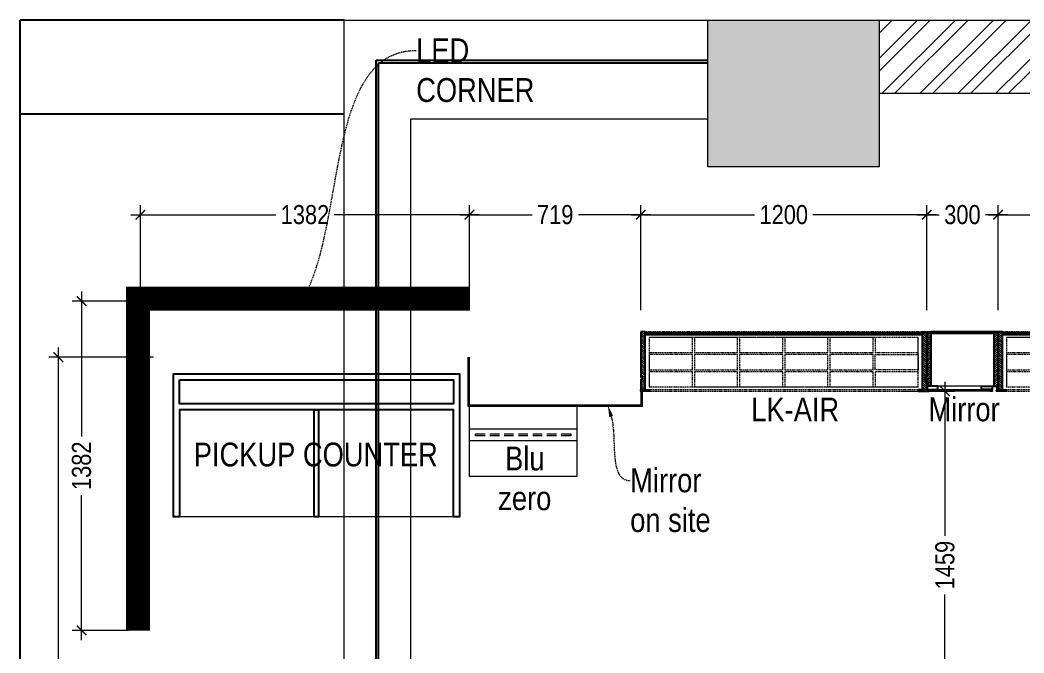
# Model space of a CAD drawing. Header units: millimetres. Extents: x 5444 to 22814, y -867569 to -857363.
# Drawn here: x 6260 to 10474, y -860018 to -857363 of the extents above; entities that cross this region are included whole.
import ezdxf
from ezdxf import colors
from ezdxf.entities.mleader import LeaderData, LeaderLine
from ezdxf.lldxf.tags import DXFTag
from ezdxf.math import Vec2, Vec3

# ---------------------------------------------------------------- set-up
doc = ezdxf.new("R2010")
doc.units = ezdxf.units.MM
doc.header["$LTSCALE"] = 40
doc.header["$PDMODE"] = 3
for name, pattern in [('a_p6_plan_L18$0$HIDDEN', [0.375, 0.25, -0.125]), ('D10_DASHED', [0.75, 0.5, -0.25]), ('HIDDEN2', [0.1875, 0.125, -0.0625])]:
    doc.linetypes.add(name, pattern=pattern)
for name, color, linetype, lineweight in [('A-WALL-MASY', 1, 'Continuous', 9), ('Column', 243, 'Continuous', 9), ('Column hatch', 8, 'Continuous', 9), ('dimensions', 149, 'Continuous', 5), ('Floor-Unit', 1, 'Continuous', 13), ('LENS_FURNITURE', 13, 'Continuous', 9), ('LENS_HATCH', 251, 'Continuous', 5), ('LENS_TEXT', 31, 'HIDDEN2', 5), ('LN-DIMENSION', 252, 'Continuous', 5), ('LN-ELEVATION-1', 81, 'Continuous', 25), ('LN-ELEVATION-2', 103, 'Continuous', 20), ('LN-ELEVATION-3', 125, 'a_p6_plan_L18$0$HIDDEN', 18), ('LN-ELEVATION-4', 145, 'Continuous', 13), ('LN-ELEVATION-5', 167, 'Continuous', 5), ('LN-HATCH', 251, 'Continuous', 0), ('Mirror', 4, 'Continuous', 15), ('Steps', 4, 'Continuous', 9), ('wall hatch', 22, 'Continuous', 9)]:
    doc.layers.add(name, color=color, linetype=linetype, lineweight=lineweight)
doc.layers.add('GLASS FACADE', color=4, linetype='Continuous')
doc.styles.get("Standard").update_dxf_attribs({"font": 'ARIALN.TTF'})
tags = doc.linetypes.add('DASHED2', pattern=[0.375, 0.25, -0.125]).pattern_tags.tags
tags[6:7] = [DXFTag(74, 4), DXFTag(75, 0), DXFTag(340, '0'), DXFTag(46, 1.0), DXFTag(50, 0.0), DXFTag(44, 0.0), DXFTag(45, 0.0)]
tags[4:5] = [DXFTag(74, 4), DXFTag(75, 0), DXFTag(340, '0'), DXFTag(46, 1.0), DXFTag(50, 0.0), DXFTag(44, 0.0), DXFTag(45, 0.0)]
doc.dimstyles.new('Working', dxfattribs={"dimscale": 0.8, "dimtxt": 100, "dimasz": 50, "dimexe": 50, "dimexo": 50, "dimgap": 25, "dimtad": 1, "dimdec": 0, "dimtxsty": 'Standard', "dimblk": 'ARCHTICK', "dimcen": 0, "dimdle": 50, "dimclrd": 250, "dimclre": 8, "dimclrt": 7, "dimazin": 3, "dimtfac": 1, "dimtdec": 0, "dimtmove": 1, "dimatfit": 3, "dimfxl": 3, "dimlwd": 5, "dimlwe": 0})
pattern_1 = [(45, (7858054.0837, 3504049.203), (-4.4901280605, 4.4901280605), [])]

# ---------------------------------------------------------------- blocks, each defined once
blk = doc.blocks.new('awefqwf')
at = {"layer": 'Column hatch'}
h = blk.add_hatch(color=256, dxfattribs=at)
h.dxf.hatch_style = 1
h.paths.add_polyline_path([(-4403, -8989), (-3393, -8989), (-3393, -8439), (-4403, -8439)])
h.paths.add_polyline_path([(-377, -4885), (0, -4885), (0, -4436), (-377, -4436)])
h.paths.add_polyline_path([(-684, -443), (0, -443), (0, 0), (-684, 0)])
h.paths.add_polyline_path([(-4254, -582), (-3474, -582), (-3474, 0), (-4254, 0)])
h.paths.add_polyline_path([(-9029, -617), (-8338, -617), (-8338, 0), (-9029, 0)])
h.paths.add_polyline_path([(-13667, -615), (-12948, -615), (-12948, 0), (-13667, 0)])
h.paths.add_polyline_path([(-13655, -6646), (-13124, -6646), (-13124, -6185), (-13655, -6185)])
at = {"layer": 'wall hatch'}
h = blk.add_hatch(dxfattribs=at)
h.set_pattern_fill('ANSI32', color=256, scale=300, angle=-0.13)
h.set_pattern_definition([(44.87, (-16178221.86, 1096019.62), (-79.36881616, 79.7298001), []), (44.87, (-16178168.82, 1096019.5), (-79.36881616, 79.7298001), [])])
h.paths.add_polyline_path([(-13124, -6636), (-8523, -6636), (-8523, -6455), (-6255, -6455), (-6255, -7141), (-5150, -7141), (-5150, -8989), (-4403, -8989), (-4403, -8776), (-4920, -8776), (-4920, -7019), (-4275, -7019), (-4275, -6225), (-4375, -6225), (-4375, -6911), (-6025, -6911), (-6025, -6225), (-8753, -6225), (-8753, -6406), (-13124, -6406)])
h.paths.add_polyline_path([(-3615, -8439), (-3393, -8439), (-3393, -6225), (-3615, -6225)])
h.paths.add_polyline_path([(-3393, -8989), (0, -8989), (0, -4885), (-230, -4885), (-230, -8759), (-3393, -8759)])
h.paths.add_polyline_path([(-177, -4436), (0, -4436), (0, -443), (-177, -443)])
h.paths.add_polyline_path([(-8338, -286), (-4254, -286), (-4254, 0), (-8338, 0)])
h.paths.add_polyline_path([(-12948, -307), (-9029, -307), (-9029, 0), (-12948, 0)])
h.paths.add_polyline_path([(-3474, -230), (-684, -230), (-684, 0), (-3474, 0)])
at = {"layer": 'A-WALL-MASY'}
for p, q in [((-15194, 0), (-9029, 0)), ((-15194, -4929), (-15194, 0)), ((-12948, -307), (-9029, -307)), ((-14914, -4929), (-14914, -414)), ((-14914, -414), (-13667, -414))]:
    blk.add_line(p, q, dxfattribs=at)
at = {"layer": 'Column'}
blk.add_lwpolyline([(-12948, -615), (-13667, -615), (-13667, 0), (-12948, 0)], close=True, dxfattribs=at)
at = {"layer": 'GLASS FACADE', "lineweight": -3, "ltscale": 50}
for p, q in [((-15059, -4929), (-15059, -168.7)), ((-15059, -168.7), (-13667, -168.7)), ((-15049, -4929), (-15049, -178.7)), ((-15049, -178.7), (-13667, -178.7))]:
    blk.add_line(p, q, dxfattribs=at)
at = {"layer": 'Steps', "lineweight": -3, "ltscale": 50}
for p, q in [((-15194, 0), (-16554, 0)), ((-16554, -395), (-16554, 0)), ((-15194, -395), (-16554, -395)), ((-16554, -4824), (-16554, -395))]:
    blk.add_line(p, q, dxfattribs=at)
blk = doc.blocks.new('blu zero rack details')
at = {"layer": 'LENS_FURNITURE', "color": 1, "ltscale": 0.5}
for points in [[(86206.7, 120883.4), (86206.7, 120433.4), (85906.7, 120433.4), (85906.7, 120883.4)], [(86106.7, 120883.4), (86106.7, 120433.4), (86056.7, 120433.4), (86056.7, 120883.4)]]:
    blk.add_lwpolyline(points, close=True, dxfattribs=at)
at = {"layer": 'LENS_FURNITURE', "color": 1, "linetype": 'D10_DASHED', "ltscale": 2}
blk.add_lwpolyline([(86085.7, 120858.4), (86085.7, 120458.4), (86077.7, 120458.4), (86077.7, 120858.4)], close=True, dxfattribs=at)
blk = doc.blocks.new('GFCHGFD')
at = {"layer": 'LN-HATCH', "ltscale": 0.5}
h = blk.add_hatch(dxfattribs=at)
h.set_pattern_fill('ANSI31', color=256, scale=2)
h.set_pattern_definition([(45, (4060076.63, 1708724.648), (-4.4901280605, 4.4901280605), [])])
h.paths.add_polyline_path([(-144.2, 105.2), (-126.2, 105.2), (-126.2, -123.8), (-144.2, -123.8)])
h.paths.add_polyline_path([(-126.2, 99.2), (137.8, 99.2), (137.8, 105.2), (-126.2, 105.2)])
h.paths.add_polyline_path([(155.8, 105.2), (137.8, 105.2), (137.8, -123.8), (155.8, -123.8)])
at = {"layer": 'LN-ELEVATION-1'}
for points in [[(-144.2, 105.2), (-126.2, 105.2), (-126.2, -123.8), (-144.2, -123.8)], [(-126.2, 99.2), (137.8, 99.2), (137.8, 105.2), (-126.2, 105.2)], [(155.8, 105.2), (137.8, 105.2), (137.8, -123.8), (155.8, -123.8)], [(-97.2, -137.8), (-97.2, -123.8), (-142.2, -123.8), (-142.2, -144.8), (-133.2, -144.8), (-133.2, -143.3), (-140.7, -143.3), (-140.7, -137.8)], [(85.8, -137.8), (85.8, -123.8), (130.8, -123.8), (130.8, -144.8), (121.8, -144.8), (121.8, -143.3), (129.3, -143.3), (129.3, -137.8)], [(147.8, -144.8), (147.8, -143.3), (152.3, -143.3), (152.3, -125.3), (130.8, -125.3), (130.8, -123.8), (153.8, -123.8), (153.8, -144.8)]]:
    blk.add_lwpolyline(points, close=True, dxfattribs=at)
at = {"layer": 'LN-ELEVATION-2'}
blk.add_lwpolyline([(-97.2, -137.8), (85.8, -137.8), (85.8, -123.8), (-97.2, -123.8)], close=True, dxfattribs=at)
at = {"layer": 'LN-ELEVATION-4', "ltscale": 0.5}
blk.add_line((121.8, -144.8), (-133.2, -144.8), dxfattribs=at)
at = {"layer": 'Mirror', "lineweight": 0}
blk.add_lwpolyline([(-140.7, -137.8), (129.3, -137.8), (129.3, -143.3), (-140.7, -143.3)], close=True, dxfattribs=at)
blk = doc.blocks.new('12MM VC PLAN')
at = {"layer": 'LN-HATCH', "ltscale": 0.5}
h = blk.add_hatch(dxfattribs=at)
h.set_pattern_fill('ANSI31', color=256, scale=2)
h.set_pattern_definition([(45, (3760859.753, 1795248.936), (-4.490128061, 4.490128061), [])])
h.paths.add_polyline_path([(-1200, 250), (-1200, 60), (-1194, 60), (-1194, 50), (-1200, 50), (-1200, 6), (-1182, 6), (-1182, 250)])
h = blk.add_hatch(dxfattribs=at)
h.set_pattern_fill('ANSI31', color=256, scale=2)
h.set_pattern_definition(pattern_1)
h.paths.add_polyline_path([(0, 250), (0, 60), (-6, 60), (-6, 50), (0, 50), (0, 6), (-18, 6), (-18, 250)])
h = blk.add_hatch(dxfattribs=at)
h.set_pattern_fill('ANSI31', color=256, scale=2)
h.set_pattern_definition([(45, (7858047.0837, 3504049.203), (-4.4901280605, 4.4901280605), [])])
h.paths.add_polyline_path([(-1165, 6), (-1165, 0), (-1200, 0), (-1200, 6)])
h = blk.add_hatch(dxfattribs=at)
h.set_pattern_fill('ANSI31', color=256, scale=2)
h.set_pattern_definition(pattern_1)
h.paths.add_polyline_path([(-28, 6), (-28, 0), (0, 0), (0, 6)])
at = {"layer": 'LN-ELEVATION-1', "ltscale": 0.5}
for points in [[(-1200, 250), (-1200, 60), (-1194, 60), (-1194, 50), (-1200, 50), (-1200, 6), (-1182, 6), (-1182, 250)], [(-18, 238), (-1182, 238), (-1182, 244), (-18, 244)], [(0, 250), (0, 60), (-6, 60), (-6, 50), (0, 50), (0, 6), (-18, 6), (-18, 250)], [(-1165, 6), (-1165, 0), (-1200, 0), (-1200, 6)], [(-35, 6), (-35, 0), (0, 0), (0, 6)]]:
    blk.add_lwpolyline(points, close=True, dxfattribs=at)
at = {"layer": 'LN-ELEVATION-3', "ltscale": 0.5}
for p, q in [((-1182, 250), (-18, 250)), ((-1165, 6), (-35, 6)), ((-35, 0), (-1165, 0))]:
    blk.add_line(p, q, dxfattribs=at)
for points in [[(-1165, 226), (-35, 226), (-35, 18), (-1165, 18)], [(-1165, 226), (-983.3, 226), (-983.3, 162), (-1165, 162)], [(-975.3, 226), (-793.7, 226), (-793.7, 162), (-975.3, 162)], [(-785.7, 226), (-604, 226), (-604, 162), (-785.7, 162)], [(-596, 226), (-414.3, 226), (-414.3, 162), (-596, 162)], [(-406.3, 226), (-224.7, 226), (-224.7, 162), (-406.3, 162)], [(-216.7, 226), (-35, 226), (-35, 162), (-216.7, 162)], [(-1165, 90), (-983.3, 90), (-983.3, 154), (-1165, 154)], [(-975.3, 154), (-793.7, 154), (-793.7, 90), (-975.3, 90)], [(-785.7, 154), (-604, 154), (-604, 90), (-785.7, 90)], [(-596, 154), (-414.3, 154), (-414.3, 90), (-596, 90)], [(-406.3, 154), (-224.7, 154), (-224.7, 90), (-406.3, 90)], [(-216.7, 154), (-35, 154), (-35, 90), (-216.7, 90)], [(-1165, 82), (-983.3, 82), (-983.3, 18), (-1165, 18)], [(-975.3, 82), (-793.7, 82), (-793.7, 18), (-975.3, 18)], [(-785.7, 82), (-604, 82), (-604, 18), (-785.7, 18)], [(-596, 82), (-414.3, 82), (-414.3, 18), (-596, 18)], [(-406.3, 82), (-224.7, 82), (-224.7, 18), (-406.3, 18)], [(-216.7, 82), (-35, 82), (-35, 18), (-216.7, 18)]]:
    blk.add_lwpolyline(points, close=True, dxfattribs=at)
blk = doc.blocks.new('_ArchTick')
at = {"const_width": 0.15}
blk.add_lwpolyline([(-0.5, -0.5), (0.5, 0.5)], dxfattribs=at)
blk = doc.blocks.new('*D109')
at = {"layer": 'Defpoints', "color": 0, "ltscale": 50, "transparency": 16777216}
for p in [(8146.9, -858179.5), (6764.9, -858541.7), (8146.9, -858777.1)]:
    blk.add_point(p, dxfattribs=at)
at = {"layer": 'dimensions', "color": 8, "linetype": 'DASHED2', "lineweight": 0, "ltscale": 50, "transparency": 16777216}
for p, q in [((6764.9, -858501.7), (6764.9, -858139.5)), ((8146.9, -858579.5), (8146.9, -858139.5))]:
    blk.add_line(p, q, dxfattribs=at)
at = {"layer": 'dimensions', "color": 250, "linetype": 'DASHED2', "lineweight": 5, "ltscale": 50, "transparency": 16777216}
for p, q in [((6724.9, -858179.5), (7341.3, -858179.5)), ((8186.9, -858179.5), (7570.5, -858179.5))]:
    blk.add_line(p, q, dxfattribs=at)
at = {"layer": 'dimensions', "color": 250, "lineweight": 5, "ltscale": 50, "transparency": 16777216, "xscale": 40, "yscale": 40, "zscale": 40, "rotation": 180}
blk.add_blockref('_ArchTick', (6764.9, -858179.5), dxfattribs=at)
at = {"layer": 'dimensions', "color": 250, "lineweight": 5, "ltscale": 50, "transparency": 16777216, "xscale": 40, "yscale": 40, "zscale": 40}
blk.add_blockref('_ArchTick', (8146.9, -858179.5), dxfattribs=at)
at = {"layer": 'dimensions', "color": 7, "ltscale": 50, "transparency": 16777216, "insert": (7455.9, -858179.5), "char_height": 80, "attachment_point": 5, "bg_fill": 3, "box_fill_scale": 1.25, "bg_fill_color": 9, "bg_fill_true_color": 13158600, "bg_fill_transparency": 0}
blk.add_mtext('\\A1;1382', dxfattribs=at)
blk = doc.blocks.new('*D110')
at = {"layer": 'Defpoints', "color": 0, "ltscale": 50, "transparency": 16777216}
for p in [(8865.9, -858179.5), (8865.9, -858670.1), (8146.9, -858777.1)]:
    blk.add_point(p, dxfattribs=at)
at = {"layer": 'dimensions', "color": 8, "linetype": 'DASHED2', "lineweight": 0, "ltscale": 50, "transparency": 16777216}
for p, q in [((8146.9, -858579.5), (8146.9, -858139.5)), ((8865.9, -858579.5), (8865.9, -858139.5))]:
    blk.add_line(p, q, dxfattribs=at)
at = {"layer": 'dimensions', "color": 250, "linetype": 'DASHED2', "lineweight": 5, "ltscale": 50, "transparency": 16777216}
for p, q in [((8106.9, -858179.5), (8414.1, -858179.5)), ((8905.9, -858179.5), (8598.7, -858179.5))]:
    blk.add_line(p, q, dxfattribs=at)
at = {"layer": 'dimensions', "color": 250, "lineweight": 5, "ltscale": 50, "transparency": 16777216, "xscale": 40, "yscale": 40, "zscale": 40, "rotation": 180}
blk.add_blockref('_ArchTick', (8146.9, -858179.5), dxfattribs=at)
at = {"layer": 'dimensions', "color": 250, "lineweight": 5, "ltscale": 50, "transparency": 16777216, "xscale": 40, "yscale": 40, "zscale": 40}
blk.add_blockref('_ArchTick', (8865.9, -858179.5), dxfattribs=at)
at = {"layer": 'dimensions', "color": 7, "ltscale": 50, "transparency": 16777216, "insert": (8506.4, -858179.5), "char_height": 80, "attachment_point": 5, "bg_fill": 3, "box_fill_scale": 1.25, "bg_fill_color": 9, "bg_fill_true_color": 13158600, "bg_fill_transparency": 0}
blk.add_mtext('\\A1;719', dxfattribs=at)
blk = doc.blocks.new('*D111')
at = {"layer": 'Defpoints', "color": 0, "ltscale": 50, "transparency": 16777216}
for p in [(10065.9, -858179.5), (8865.9, -858670.1), (10065.9, -858670.1)]:
    blk.add_point(p, dxfattribs=at)
at = {"layer": 'dimensions', "color": 8, "linetype": 'DASHED2', "lineweight": 0, "ltscale": 50, "transparency": 16777216}
for p, q in [((8865.9, -858579.5), (8865.9, -858139.5)), ((10065.9, -858579.5), (10065.9, -858139.5))]:
    blk.add_line(p, q, dxfattribs=at)
at = {"layer": 'dimensions', "color": 250, "linetype": 'DASHED2', "lineweight": 5, "ltscale": 50, "transparency": 16777216}
for p, q in [((8825.9, -858179.5), (9351.1, -858179.5)), ((10105.9, -858179.5), (9580.6, -858179.5))]:
    blk.add_line(p, q, dxfattribs=at)
at = {"layer": 'dimensions', "color": 250, "lineweight": 5, "ltscale": 50, "transparency": 16777216, "xscale": 40, "yscale": 40, "zscale": 40, "rotation": 180}
blk.add_blockref('_ArchTick', (8865.9, -858179.5), dxfattribs=at)
at = {"layer": 'dimensions', "color": 250, "lineweight": 5, "ltscale": 50, "transparency": 16777216, "xscale": 40, "yscale": 40, "zscale": 40}
blk.add_blockref('_ArchTick', (10065.9, -858179.5), dxfattribs=at)
at = {"layer": 'dimensions', "color": 7, "ltscale": 50, "transparency": 16777216, "insert": (9465.9, -858179.5), "char_height": 80, "attachment_point": 5, "bg_fill": 3, "box_fill_scale": 1.25, "bg_fill_color": 9, "bg_fill_true_color": 13158600, "bg_fill_transparency": 0}
blk.add_mtext('\\A1;1200', dxfattribs=at)
blk = doc.blocks.new('*D112')
at = {"layer": 'Defpoints', "color": 0, "ltscale": 50, "transparency": 16777216}
for p in [(10365.9, -858179.5), (10065.9, -858670.1), (10365.9, -858670.1)]:
    blk.add_point(p, dxfattribs=at)
at = {"layer": 'dimensions', "color": 8, "linetype": 'DASHED2', "lineweight": 0, "ltscale": 50, "transparency": 16777216}
for p, q in [((10065.9, -858579.5), (10065.9, -858139.5)), ((10365.9, -858579.5), (10365.9, -858139.5))]:
    blk.add_line(p, q, dxfattribs=at)
at = {"layer": 'dimensions', "color": 250, "linetype": 'DASHED2', "lineweight": 5, "ltscale": 50, "transparency": 16777216}
for p, q in [((10025.9, -858179.5), (10123.5, -858179.5)), ((10405.9, -858179.5), (10308.2, -858179.5))]:
    blk.add_line(p, q, dxfattribs=at)
at = {"layer": 'dimensions', "color": 250, "lineweight": 5, "ltscale": 50, "transparency": 16777216, "xscale": 40, "yscale": 40, "zscale": 40, "rotation": 180}
blk.add_blockref('_ArchTick', (10065.9, -858179.5), dxfattribs=at)
at = {"layer": 'dimensions', "color": 250, "lineweight": 5, "ltscale": 50, "transparency": 16777216, "xscale": 40, "yscale": 40, "zscale": 40}
blk.add_blockref('_ArchTick', (10365.9, -858179.5), dxfattribs=at)
at = {"layer": 'dimensions', "color": 7, "ltscale": 50, "transparency": 16777216, "insert": (10215.9, -858179.5), "char_height": 80, "attachment_point": 5, "bg_fill": 3, "box_fill_scale": 1.25, "bg_fill_color": 9, "bg_fill_true_color": 13158600, "bg_fill_transparency": 0}
blk.add_mtext('\\A1;300', dxfattribs=at)
blk = doc.blocks.new('*D113')
at = {"layer": 'Defpoints', "color": 0, "ltscale": 50, "transparency": 16777216}
for p in [(11565.9, -858179.5), (10365.9, -858670.1), (11565.9, -858670.1)]:
    blk.add_point(p, dxfattribs=at)
at = {"layer": 'dimensions', "color": 8, "linetype": 'DASHED2', "lineweight": 0, "ltscale": 50, "transparency": 16777216}
for p, q in [((10365.9, -858579.5), (10365.9, -858139.5)), ((11565.9, -858579.5), (11565.9, -858139.5))]:
    blk.add_line(p, q, dxfattribs=at)
at = {"layer": 'dimensions', "color": 250, "linetype": 'DASHED2', "lineweight": 5, "ltscale": 50, "transparency": 16777216}
for p, q in [((10325.9, -858179.5), (10851.1, -858179.5)), ((11605.9, -858179.5), (11080.6, -858179.5))]:
    blk.add_line(p, q, dxfattribs=at)
at = {"layer": 'dimensions', "color": 250, "lineweight": 5, "ltscale": 50, "transparency": 16777216, "xscale": 40, "yscale": 40, "zscale": 40, "rotation": 180}
blk.add_blockref('_ArchTick', (10365.9, -858179.5), dxfattribs=at)
at = {"layer": 'dimensions', "color": 250, "lineweight": 5, "ltscale": 50, "transparency": 16777216, "xscale": 40, "yscale": 40, "zscale": 40}
blk.add_blockref('_ArchTick', (11565.9, -858179.5), dxfattribs=at)
at = {"layer": 'dimensions', "color": 7, "ltscale": 50, "transparency": 16777216, "insert": (10965.9, -858179.5), "char_height": 80, "attachment_point": 5, "bg_fill": 3, "box_fill_scale": 1.25, "bg_fill_color": 9, "bg_fill_true_color": 13158600, "bg_fill_transparency": 0}
blk.add_mtext('\\A1;1200', dxfattribs=at)
blk = doc.blocks.new('*D69')
at = {"layer": 'Defpoints', "color": 0, "ltscale": 50, "transparency": 16777216}
for p in [(9920.4, -858920.1), (10142.7, -858920.1), (9857.1, -860378.6)]:
    blk.add_point(p, dxfattribs=at)
at = {"layer": 'dimensions', "color": 250, "linetype": 'DASHED2', "lineweight": 5, "ltscale": 50, "transparency": 16777216}
for p, q in [((10142.7, -858880.1), (10142.7, -859534.4)), ((10142.7, -860418.6), (10142.7, -859764.3))]:
    blk.add_line(p, q, dxfattribs=at)
at = {"layer": 'dimensions', "color": 8, "linetype": 'DASHED2', "lineweight": 0, "ltscale": 50, "transparency": 16777216}
for p, q in [((9960.4, -858920.1), (10182.7, -858920.1)), ((9897.1, -860378.6), (10182.7, -860378.6))]:
    blk.add_line(p, q, dxfattribs=at)
at = {"layer": 'dimensions', "color": 250, "lineweight": 5, "ltscale": 50, "transparency": 16777216, "xscale": 40, "yscale": 40, "zscale": 40}
for p, rotation in [((10142.7, -858920.1), 90), ((10142.7, -860378.6), 270)]:
    blk.add_blockref('_ArchTick', p, dxfattribs=dict(at, rotation=rotation))
at = {"layer": 'dimensions', "color": 7, "ltscale": 50, "transparency": 16777216, "insert": (10142.7, -859649.3), "char_height": 80, "attachment_point": 5, "rotation": 90, "bg_fill": 3, "box_fill_scale": 1.25, "bg_fill_color": 9, "bg_fill_true_color": 13158600, "bg_fill_transparency": 0}
blk.add_mtext('\\A1;1459', dxfattribs=at)
blk = doc.blocks.new('*D89')
at = {"layer": 'Defpoints', "color": 0, "ltscale": 50, "transparency": 16777216}
for p in [(6899.9, -858777.1), (6420.4, -863292.1), (6899.9, -863292.1)]:
    blk.add_point(p, dxfattribs=at)
at = {"layer": 'dimensions', "color": 250, "linetype": 'DASHED2', "lineweight": 5, "ltscale": 50, "transparency": 16777216}
for p, q in [((6420.4, -858737.1), (6420.4, -860915)), ((6420.4, -863332.1), (6420.4, -861154.1))]:
    blk.add_line(p, q, dxfattribs=at)
at = {"layer": 'dimensions', "color": 8, "linetype": 'DASHED2', "lineweight": 0, "ltscale": 50, "transparency": 16777216}
for p, q in [((6820.4, -858777.1), (6380.4, -858777.1)), ((6820.4, -863292.1), (6380.4, -863292.1))]:
    blk.add_line(p, q, dxfattribs=at)
at = {"layer": 'dimensions', "color": 250, "lineweight": 5, "ltscale": 50, "transparency": 16777216, "xscale": 40, "yscale": 40, "zscale": 40}
for p, rotation in [((6420.4, -858777.1), 90), ((6420.4, -863292.1), 270)]:
    blk.add_blockref('_ArchTick', p, dxfattribs=dict(at, rotation=rotation))
at = {"layer": 'dimensions', "color": 7, "ltscale": 50, "transparency": 16777216, "insert": (6420.4, -861034.6), "char_height": 80, "attachment_point": 5, "rotation": 90, "bg_fill": 3, "box_fill_scale": 1.25, "bg_fill_color": 9, "bg_fill_true_color": 13158600, "bg_fill_transparency": 0}
blk.add_mtext('\\A1;4515', dxfattribs=at)
blk = doc.blocks.new('R-Table-1200')
at = {"layer": 'LN-DIMENSION', "ltscale": 0.5}
blk.add_lwpolyline([(-9, -600), (-575, -600), (-575, -150), (-9, -150)], close=True, dxfattribs=at)
at = {"layer": 'LN-ELEVATION-1'}
blk.add_lwpolyline([(-575, -600), (-600, -600), (-600, 0), (600, 0), (600, -600), (575, -600), (575, -150), (-575, -150)], close=True, dxfattribs=at)
at = {"layer": 'LN-ELEVATION-1', "ltscale": 0.5}
for points in [[(-575, -25), (575, -25), (575, -125), (-575, -125)], [(-9, -150), (9, -150), (9, -600), (-9, -600)]]:
    blk.add_lwpolyline(points, close=True, dxfattribs=at)
at = {"layer": 'LN-ELEVATION-5', "ltscale": 0.5}
blk.add_lwpolyline([(575, -600), (-575, -600)], dxfattribs=at)
blk = doc.blocks.new('*D132')
at = {"layer": 'Defpoints', "color": 0, "ltscale": 50, "transparency": 16777216}
for p in [(6518, -858541.7), (6764.9, -858541.7), (6754.9, -859923.7)]:
    blk.add_point(p, dxfattribs=at)
at = {"layer": 'dimensions', "color": 250, "linetype": 'DASHED2', "lineweight": 5, "ltscale": 50, "transparency": 16777216}
for p, q in [((6518, -858501.7), (6518, -859118.1)), ((6518, -859963.7), (6518, -859347.3))]:
    blk.add_line(p, q, dxfattribs=at)
at = {"layer": 'dimensions', "color": 8, "linetype": 'DASHED2', "lineweight": 0, "ltscale": 50, "transparency": 16777216}
for p, q in [((6724.9, -858541.7), (6478, -858541.7)), ((6714.9, -859923.7), (6478, -859923.7))]:
    blk.add_line(p, q, dxfattribs=at)
at = {"layer": 'dimensions', "color": 250, "lineweight": 5, "ltscale": 50, "transparency": 16777216, "xscale": 40, "yscale": 40, "zscale": 40}
for p, rotation in [((6518, -858541.7), 90), ((6518, -859923.7), 270)]:
    blk.add_blockref('_ArchTick', p, dxfattribs=dict(at, rotation=rotation))
at = {"layer": 'dimensions', "color": 7, "ltscale": 50, "transparency": 16777216, "insert": (6518, -859232.7), "char_height": 80, "attachment_point": 5, "rotation": 90, "bg_fill": 3, "box_fill_scale": 1.25, "bg_fill_color": 9, "bg_fill_true_color": 13158600, "bg_fill_transparency": 0}
blk.add_mtext('\\A1;1382', dxfattribs=at)

msp = doc.modelspace()

# ---------------------------------------------------------------- linework, layer by layer
at = {"layer": 'Mirror', "lineweight": 0}
for points in [[(8871.9, -858920.1), (8871.9, -858984.1), (8140.9, -858984.1), (8140.9, -858777.1)], [(8865.9, -858920.1), (8865.9, -858978.1), (8146.9, -858978.1), (8146.9, -858777.1)]]:
    msp.add_lwpolyline(points, dxfattribs=at)

# ---------------------------------------------------------------- block references
at = {"layer": 'dimensions', "color": 3, "ltscale": 50, "true_color": 0x15f609}
msp.add_blockref('awefqwf', (22813.9, -857363.1), dxfattribs=at)
at = {"layer": 'Floor-Unit', "ltscale": 0.5, "xscale": -1}
for p in [(8865.9, -858920.1), (10365.9, -858920.1)]:
    msp.add_blockref('12MM VC PLAN', p, dxfattribs=at)
at = {"layer": 'Floor-Unit'}
msp.add_blockref('GFCHGFD', (10210.1, -858775.3), dxfattribs=at)
at = {"layer": 'Floor-Unit', "rotation": 89.99999999999999}
msp.add_blockref('blu zero rack details', (129030.3, -945184.8), dxfattribs=at)

# ---------------------------------------------------------------- texts
at = {"layer": 'LENS_TEXT', "linetype": 'Continuous', "ltscale": 3, "char_height": 100, "attachment_point": 5}
for s, insert, width in [('\\pxql;LK-AIR', (9465.3, -858996.6, 0), 271.785), ('\\pxql;Mirror', (10209.3, -858996.6, 0), 271.785), ('\\pxqc;PICKUP COUNTER ', (7501.3, -859186.2), 1005.323)]:
    msp.add_mtext(s, dxfattribs=dict(at, insert=insert, width=width))
at = {"layer": 'LENS_TEXT', "insert": (8200.2, -859152.1), "char_height": 100, "width": 357.25, "attachment_point": 1}
msp.add_mtext('\\pxqc,t8;Blu zero', dxfattribs=at)

# ---------------------------------------------------------------- leaders
at = {"layer": 'LENS_TEXT', "linetype": 'Continuous', "ltscale": 3}
ml = msp.add_multileader_mtext('Standard', dxfattribs=at)
ml.set_content('{\\C256;Mirror on site}', color=1)
ml.set_leader_properties(color=256, linetype='ByLayer', lineweight=-1)
ml.build(insert=Vec2(0, 0))
ml.multileader.update_dxf_attribs({"leader_type": 2, "dogleg_length": 0.36, "arrow_head_size": 50})
ctx = ml.context
ctx.base_point, ctx.char_height, ctx.arrow_head_size, ctx.landing_gap_size, ctx.plane_origin = Vec3(8821.2, -859294.5), 100, 50, 0.09, Vec3(9752.9, -858650.4)
notes = []
notes.append((ctx, [(1, (1, 1, 0), (8820.8, -859294.5), (1, 0), 0.36, [(1, [(8727.2, -858978.1)], 0, [])])]))
ctx.mtext.insert, ctx.mtext.width, ctx.mtext.defined_height, ctx.mtext.flow_direction = Vec3(8821.3, -859243.6), 384.184, 279.7, 5
for ctx, leaders in notes:
    for number, flags, end, landing, length, lines in leaders:
        leader = LeaderData()
        leader.index, (leader.has_last_leader_line, leader.has_dogleg_vector, leader.attachment_direction) = number, flags
        leader.last_leader_point, leader.dogleg_vector, leader.dogleg_length = Vec3(end), Vec3(landing), length
        for number, points, colour, breaks in lines:
            line = LeaderLine()
            line.index, line.vertices, line.color, line.breaks = number, Vec3.list(points), colors.encode_raw_color(colour), breaks
            leader.lines.append(line)
        ctx.leaders.append(leader)

# ---------------------------------------------------------------- next in the draw order: dimensions: what is measured, and where the dimension line sits
at = {"layer": 'dimensions', "color": 3, "ltscale": 50, "true_color": 0x15f609}
dim = msp.add_linear_dim(base=(8146.9, -858179.5), p1=(6764.9, -858541.7), p2=(8146.9, -858777.1), dimstyle='Working', override={"dimfxl": 500, "dimfxlon": 1, "dimtfill": 1, "dimarcsym": 1}, dxfattribs=at)
dim.commit()
dim.dimension.update_dxf_attribs({"geometry": '*D109', "text_midpoint": (7455.9, -858179.5)})
dim = msp.add_linear_dim(base=(10142.7011, -858920.0549), p1=(9857.104, -860378.5731), p2=(9920.4326, -858920.0549), angle=90, dimstyle='Working', override={"dimfxl": 500, "dimfxlon": 1, "dimtfill": 1, "dimarcsym": 1}, dxfattribs=at)
dim.commit()
dim.dimension.update_dxf_attribs({"geometry": '*D69', "text_midpoint": (10142.7011, -859649.314)})

# ---------------------------------------------------------------- next in the draw order: dimensions: what is measured, and where the dimension line sits
dim = msp.add_linear_dim(base=(8865.9, -858179.5), p1=(8146.9, -858777.1), p2=(8865.9, -858670.1), dimstyle='Working', override={"dimfxl": 500, "dimfxlon": 1, "dimtfill": 1, "dimarcsym": 1}, dxfattribs=at)
dim.commit()
dim.dimension.update_dxf_attribs({"geometry": '*D110', "text_midpoint": (8506.4, -858179.5)})
dim = msp.add_linear_dim(base=(6420.4, -863292.1), p1=(6899.9, -858777.1), p2=(6899.9, -863292.1), angle=90, dimstyle='Working', override={"dimfxl": 500, "dimfxlon": 1, "dimtfill": 1, "dimarcsym": 1}, dxfattribs=at)
dim.commit()
dim.dimension.update_dxf_attribs({"geometry": '*D89', "text_midpoint": (6420.4, -861034.6)})

# ---------------------------------------------------------------- next in the draw order: linework, layer by layer
at = {"layer": 'LENS_HATCH', "color": 6, "ltscale": 50, "const_width": 100}
msp.add_lwpolyline([(8146.9, -858531.7), (6754.9, -858531.7), (6754.9, -859923.7)], dxfattribs=at)

# ---------------------------------------------------------------- next in the draw order: block references
at = {"layer": 'Floor-Unit'}
msp.add_blockref('R-Table-1200', (7504.1, -858847.4), dxfattribs=at)

# ---------------------------------------------------------------- next in the draw order: dimensions: what is measured, and where the dimension line sits
at = {"layer": 'dimensions', "color": 3, "ltscale": 50, "true_color": 0x15f609}
dim = msp.add_linear_dim(base=(10065.9, -858179.5), p1=(8865.9, -858670.1), p2=(10065.9, -858670.1), dimstyle='Working', override={"dimfxl": 500, "dimfxlon": 1, "dimtfill": 1, "dimarcsym": 1}, dxfattribs=at)
dim.commit()
dim.dimension.update_dxf_attribs({"geometry": '*D111', "text_midpoint": (9465.9, -858179.5)})

# ---------------------------------------------------------------- next in the draw order: leaders
at = {"layer": 'LENS_TEXT', "linetype": 'Continuous', "ltscale": 3}
ml = msp.add_multileader_mtext('Standard', dxfattribs=at)
ml.set_content('{\\C256;LED CORNER }', color=1)
ml.set_leader_properties(color=256, linetype='ByLayer', lineweight=-1)
ml.build(insert=Vec2(0, 0))
ml.multileader.update_dxf_attribs({"leader_type": 2, "dogleg_length": 0.36, "arrow_head_size": 50})
ctx = ml.context
ctx.base_point, ctx.char_height, ctx.arrow_head_size, ctx.landing_gap_size, ctx.plane_origin = Vec3(7922.9, -857490.5), 100, 50, 0.09, Vec3(9752.9, -856846.5)
notes = []
notes.append((ctx, [(1, (1, 1, 0), (7922.5, -857490.5), (1, 0), 0.36, [(1, [(7450.9, -858531.7)], 0, [])])]))
ctx.mtext.insert, ctx.mtext.width, ctx.mtext.defined_height, ctx.mtext.flow_direction = Vec3(7922.9, -857439.7), 384.184, 279.7, 5
for ctx, leaders in notes:
    for number, flags, end, landing, length, lines in leaders:
        leader = LeaderData()
        leader.index, (leader.has_last_leader_line, leader.has_dogleg_vector, leader.attachment_direction) = number, flags
        leader.last_leader_point, leader.dogleg_vector, leader.dogleg_length = Vec3(end), Vec3(landing), length
        for number, points, colour, breaks in lines:
            line = LeaderLine()
            line.index, line.vertices, line.color, line.breaks = number, Vec3.list(points), colors.encode_raw_color(colour), breaks
            leader.lines.append(line)
        ctx.leaders.append(leader)

# ---------------------------------------------------------------- next in the draw order: dimensions: what is measured, and where the dimension line sits
at = {"layer": 'dimensions', "color": 3, "ltscale": 50, "true_color": 0x15f609}
dim = msp.add_linear_dim(base=(10365.9, -858179.5), p1=(10065.9, -858670.1), p2=(10365.9, -858670.1), dimstyle='Working', override={"dimfxl": 500, "dimfxlon": 1, "dimtfill": 1, "dimarcsym": 1}, dxfattribs=at)
dim.commit()
dim.dimension.update_dxf_attribs({"geometry": '*D112', "text_midpoint": (10215.9, -858179.5)})
dim = msp.add_linear_dim(base=(6518, -858541.7), p1=(6754.9, -859923.7), p2=(6764.9, -858541.7), angle=90, dimstyle='Working', override={"dimfxl": 500, "dimfxlon": 1, "dimtfill": 1, "dimarcsym": 1}, dxfattribs=at)
dim.commit()
dim.dimension.update_dxf_attribs({"geometry": '*D132', "text_midpoint": (6518, -859232.7)})

# ---------------------------------------------------------------- next in the draw order: dimensions: what is measured, and where the dimension line sits
dim = msp.add_linear_dim(base=(11565.9, -858179.5), p1=(10365.9, -858670.1), p2=(11565.9, -858670.1), dimstyle='Working', override={"dimfxl": 500, "dimfxlon": 1, "dimtfill": 1, "dimarcsym": 1}, dxfattribs=at)
dim.commit()
dim.dimension.update_dxf_attribs({"geometry": '*D113', "text_midpoint": (10965.9, -858179.5)})

doc.saveas('drawing.dxf')
